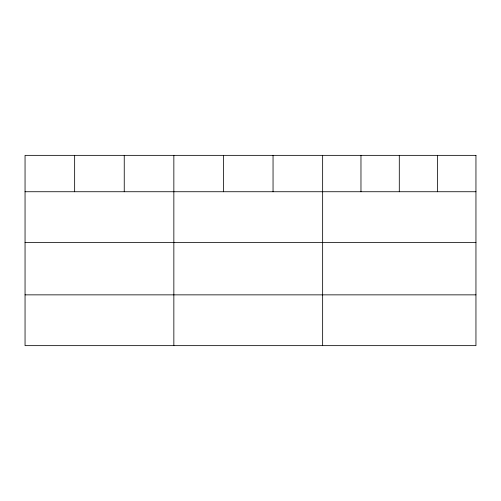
<?xml version="1.0" encoding="UTF-8"?>
<svg xmlns="http://www.w3.org/2000/svg" width="501" height="501" viewBox="0 0 501 501"><rect width="100%" height="100%" fill="white"/><g stroke="black" fill="none" stroke-linecap="round" stroke-linejoin="round"><path stroke-width="0.75" d="M25.05 191.733L475.95 191.733M25.05 242.522L475.95 242.522M25.05 294.857L475.95 294.857M437.623 155.354L437.623 191.733M399.297 155.354L399.297 191.733M360.97 155.354L360.97 191.733M322.644 155.354L322.644 345.646M273.045 155.354L273.045 191.733M223.446 155.354L223.446 191.733M173.847 155.354L173.847 345.646M124.248 155.354L124.248 191.733M74.649 155.354L74.649 191.733M475.95 155.354L25.05 155.354L25.05 345.646L475.95 345.646L475.95 155.354"/></g></svg>
